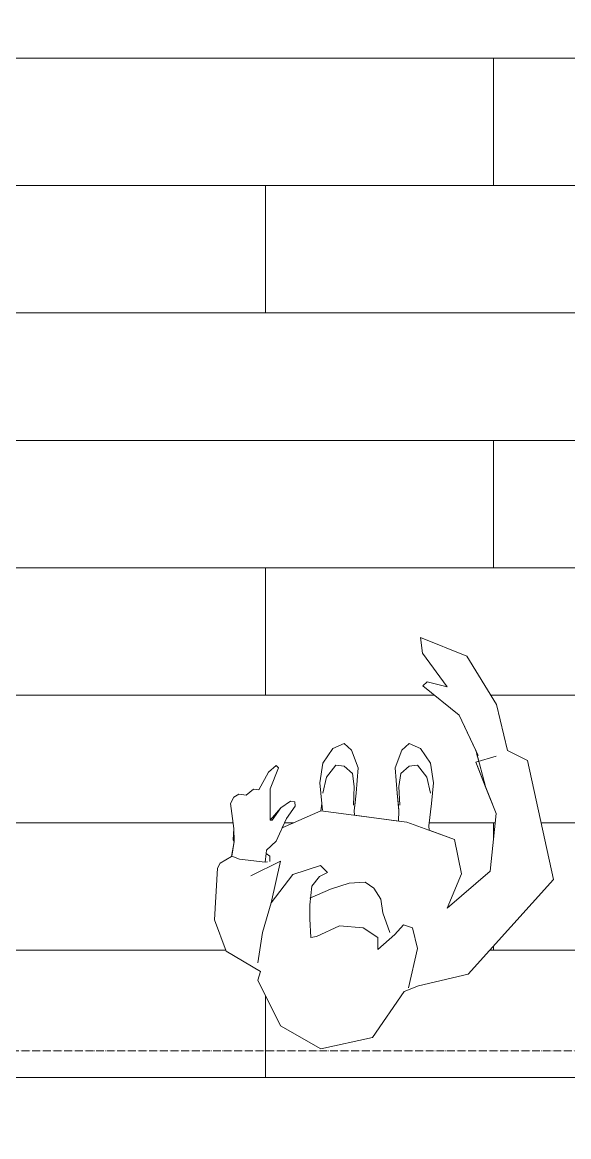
# Model space of a CAD drawing. Header units: millimetres. Extents: x -3455 to 18297, y 115676 to 128916.
# Drawn here: x 8715 to 9543, y 119870 to 121557 of the extents above; entities that cross this region are included whole.
import ezdxf

# ---------------------------------------------------------------- set-up
doc = ezdxf.new("R2010")
doc.units = ezdxf.units.MM
doc.linetypes.add('Осевая 12-2-2', pattern=[16, 12, -2, 0, -2])
for name, color, linetype, lineweight in [('A-DETL-GENF', 9, 'Continuous', 13), ('A-FLOR-PATT', 9, 'Continuous', 13), ('S-GRID', 8, 'Continuous', 13), ('АР_подложка', 8, 'Continuous', 13)]:
    doc.layers.add(name, color=color, linetype=linetype, lineweight=lineweight)

# ---------------------------------------------------------------- blocks, each defined once
blk = doc.blocks.new('woman_standing2 - woman_standing2-2628826-Планировочное решение')
at = {"layer": 'A-DETL-GENF'}
for p, q in [((196.1, 480.7), (125.9, 509.1)), ((125.9, 509.1), (128.9, 485.2)), ((128.9, 485.2), (166.5, 434.2)), ((241, 407.5), (196.1, 480.7)), ((136.1, 441.9), (129.7, 436.1)), ((166.5, 434.2), (136.1, 441.9)), ((129.7, 436.1), (184.6, 391.4)), ((257.8, 337.9), (241, 407.5)), ((184.6, 391.4), (210.2, 337)), ((-6.5, 341.2), (-22, 318.6)), ((10.4, 348.3), (-6.5, 341.2)), ((21.7, 338.4), (10.4, 348.3)), ((31.6, 311.6), (21.7, 338.4)), ((97.7, 338.4), (87.8, 311.6)), ((109, 348.3), (97.7, 338.4)), ((125.9, 341.2), (109, 348.3)), ((141.4, 318.6), (125.9, 341.2)), ((288, 322.6), (257.8, 337.9)), ((214.3, 321.8), (210, 320.5)), ((210.2, 337), (212.1, 329.9)), ((225.2, 281.4), (210.2, 337)), ((212.1, 329.9), (214.3, 321.8)), ((327.4, 142.4), (288, 322.6)), ((-104.2, 305.2), (-118.9, 278.6)), ((-92.3, 315), (-104.2, 305.2)), ((-101.4, 280), (-88.8, 311.5)), ((-88.8, 311.5), (-92.3, 315)), ((-22, 318.6), (-26.2, 289)), ((28.8, 273.4), (31.6, 311.6)), ((87.8, 311.6), (90.6, 273.4)), ((145.6, 289), (141.4, 318.6)), ((210, 320.5), (225.2, 281.4)), ((-26.2, 289), (-24.8, 273.2)), ((144.2, 273.2), (145.6, 289)), ((-149.1, 271.6), (-156.6, 267.4)), ((-137.8, 270.2), (-149.1, 271.6)), ((-126.6, 279.3), (-137.8, 270.2)), ((-118.9, 278.6), (-126.6, 279.3)), ((-101.4, 232.3), (-101.4, 280)), ((-24.8, 273.2), (-23.4, 257.9)), ((26.8, 254.9), (28.8, 273.4)), ((90.6, 273.4), (92.6, 254.9)), ((142.8, 257.9), (144.2, 273.2)), ((225.2, 281.4), (240.4, 242.3)), ((-156.6, 267.4), (-161.7, 257.6)), ((-161.7, 257.6), (-156.6, 219.7)), ((-70.6, 261.1), (-85.3, 251.3)), ((-76.9, 235.1), (-63.6, 253.4)), ((-64.3, 260.4), (-70.6, 261.1)), ((-63.6, 253.4), (-64.3, 260.4)), ((-64.3, 260.4), (-63.6, 253.4)), ((-23.4, 257.9), (-24.8, 246.7)), ((25.9, 246.6), (26.8, 254.9)), ((92.6, 254.9), (93.4, 246.6)), ((138.6, 224), (142.8, 257.9)), ((-85.3, 251.3), (-101.4, 232.3)), ((-24.8, 246.7), (-83.3, 220.8)), ((26.2, 239.9), (25.9, 246.6)), ((92.8, 231), (26.2, 239.9)), ((93.4, 246.6), (92.8, 231)), ((240.4, 242.3), (231.7, 155.4)), ((-156.6, 219.7), (-156.1, 200.1)), ((-83.3, 220.8), (-76.9, 235.1)), ((139.3, 217.1), (138.6, 224)), ((177.8, 203.2), (139.3, 217.1)), ((188.2, 151.1), (177.8, 203.2)), ((-156.1, 200.1), (-159.8, 177.6)), ((-159.8, 177.6), (-177.2, 167.5)), ((-109.1, 168.6), (-105.6, 169.3)), ((-181.3, 159.8), (-185.7, 81.6)), ((-177.2, 167.5), (-181.3, 159.8)), ((231.7, 155.4), (166.5, 99)), ((166.5, 99), (188.2, 151.1)), ((198.2, -0.8), (327.4, 142.4)), ((-185.7, 81.6), (-168.3, 33.8)), ((-168.3, 33.8), (-116.1, 3.4)), ((-116.1, 3.4), (-120.4, -9.7)), ((-120.4, -9.7), (-85.7, -79.2)), ((123, -18.3), (198.2, -0.8)), ((53.5, -96.5), (101.3, -27)), ((101.3, -27), (108.9, -24)), ((108.9, -24), (123, -18.3)), ((-85.7, -79.2), (-24.8, -113.9)), ((-24.8, -113.9), (53.5, -96.5))]:
    blk.add_line(p, q, dxfattribs=at)
at = {"layer": 'A-DETL-GENF', "flags": 128}
for points in [[(-159.8, 177.6), (-177.2, 167.5), (-181.3, 159.8), (-185.7, 81.6), (-168.3, 33.8), (-116.1, 3.4), (-120.4, -9.7), (-85.7, -79.2), (-24.8, -113.9), (53.5, -96.5), (101.3, -27), (123, -18.3), (198.2, -0.8), (327.4, 142.4), (288, 322.6), (257.8, 337.9), (241, 407.5), (196.1, 480.7), (125.9, 509.1), (128.9, 485.2), (166.5, 434.2), (136.1, 441.9), (129.7, 436.1), (184.6, 391.4), (213.4, 330.2)], [(-22.2, 247.8), (-23.4, 257.9), (-26.2, 289), (-22, 318.6), (-6.5, 341.2), (10.4, 348.3), (21.7, 338.4), (31.6, 311.6), (28.8, 273.4), (25.9, 246.6), (26.2, 239.9)], [(139.3, 217.1), (138.6, 224), (142.8, 257.9), (145.6, 289), (141.4, 318.6), (125.9, 341.2), (109, 348.3), (97.7, 338.4), (87.8, 311.6), (90.6, 273.4), (93.4, 246.6), (92.8, 231)], [(-83.3, 220.8), (-24.8, 246.7), (105.6, 229.3), (177.8, 203.2), (188.2, 151.1), (166.5, 99), (231.7, 155.4), (240.4, 242.3), (210, 320.5), (240.4, 329.2)], [(-64.3, 260.4), (-70.6, 261.1), (-85.3, 251.3), (-98.6, 232.3), (-101.4, 232.3), (-101.4, 280), (-88.8, 311.5), (-92.3, 315), (-104.2, 305.2), (-118.9, 278.6), (-126.6, 279.3), (-137.8, 270.2), (-149.1, 271.6), (-156.6, 267.4), (-161.7, 257.6), (-156.6, 219.7), (-157.5, 202.9), (-156.1, 200.1), (-159.6, 177.7), (-147.7, 173.5), (-109.1, 168.6), (-107.7, 181.9)], [(-22, 273.4), (-16.4, 297.4), (-2.3, 315.8), (10.4, 314.4), (23.1, 303.1), (25.9, 283.3), (24.5, 255.1)], [(141.4, 273.4), (135.8, 297.4), (121.7, 315.8), (109, 314.4), (96.3, 303.1), (93.4, 283.3), (94.9, 255.1)], [(-63.6, 253.4), (-76.9, 235.1), (-92.3, 200.8), (-107, 186.8), (-107.7, 181.9), (-102.1, 177.7), (-102.1, 170)], [(-99.8, 107), (-86.1, 170.1), (-130.6, 148.3)], [(107.9, -21.6), (121.4, 38.2), (113.9, 69.6), (100.5, 74.1), (87, 59.1), (61.6, 36.7), (61.6, 54.6), (39.2, 69.6), (3.3, 72.6), (-31.1, 56.1), (-40.1, 54.6), (-41.5, 83.1), (-41.5, 104), (-38.6, 132.4), (-26.6, 147.3), (-14.6, 153.3), (-25.1, 163.8), (-67, 150.3), (-99.8, 107), (-113.3, 62.1), (-120, 16.5)], [(79.5, 62.1), (69.1, 92), (66.1, 113), (55.6, 129.4), (42.2, 138.4), (18.3, 136.9), (-10.2, 127.9), (-41.5, 114.4)]]:
    blk.add_lwpolyline(points, dxfattribs=at)
blk = doc.blocks.new('АР_bath')
at = {"layer": 'A-FLOR-PATT'}
h = blk.add_hatch(dxfattribs=at)
h.set_pattern_fill('FP_4', color=256, style=0, pattern_type=2)
h.set_pattern_definition([(180, (11498.2, 5123.64), (-7e-14, -579), [1380, 0]), (180, (11498.2, 5316.64), (-7e-14, -579), [1380, 0]), (90, (10463.2, 5316.6), (-1380, 8e-14), [193, -386]), (180, (11498.2, 5509.64), (-7e-14, -579), [1380, 0]), (90, (10808.2, 5509.6), (-1380, 8e-14), [193, -386])])
h.paths.add_polyline_path([(17428.2, 3692.6), (17428.2, 4432.6), (12428.2, 4432.6), (12428.2, 5332.6), (12413.2, 5332.6), (12413.2, 5412.6), (12428.2, 5412.6), (12428.2, 6172.6), (12075.2, 5561.2), (12105.6, 5543.8), (12158, 5634.6), (12175.3, 5624.6), (12112.8, 5516.3), (12065.1, 5543.7), (12040.2, 5500.5), (11988.2, 5530.5), (12013.2, 5573.8), (11965.6, 5601.3), (12028.1, 5709.6), (12045.4, 5699.6), (11992.9, 5608.7), (12023.2, 5591.2), (12428.2, 6292.6), (12413.2, 6292.6), (12413.2, 6372.6), (12428.2, 6372.6), (12428.2, 6452.6), (12468.2, 6452.6), (12468.2, 6542.6), (7808.2, 6542.6), (7808.2, 4432.6), (6928.2, 4432.6), (6928.2, 4542.6), (2788.2, 4542.6), (2788.2, 4452.6), (2808.2, 4452.6), (2808.2, 3692.6), (15095.4, 3692.6)])
h.paths.add_polyline_path([(11335.4, 4675.7), (11274.5, 4710.4), (11239.7, 4779.9), (11244.1, 4793), (11191.9, 4823.4), (11174.5, 4871.2), (11178.9, 4949.4), (11182.9, 4957.1), (11200.4, 4967.2), (11204.1, 4989.7), (11203.4, 5010.4), (11198.5, 5047.1), (11203.6, 5057), (11211.1, 5061.2), (11222.3, 5059.8), (11233.5, 5068.9), (11241.6, 5068.9), (11255.9, 5094.8), (11267.9, 5104.6), (11271.4, 5101.1), (11258.8, 5068.2), (11258.8, 5021.9), (11276.8, 5042.2), (11289.6, 5050.6), (11295.9, 5049.9), (11296.6, 5042.9), (11282, 5021.9), (11276.8, 5010.4), (11335.4, 5036.3), (11336.7, 5047.5), (11333.9, 5078.6), (11338.2, 5108.2), (11353.7, 5130.8), (11370.6, 5137.9), (11381.9, 5128), (11391.8, 5101.2), (11386.4, 5029.5), (11453, 5020.6), (11453.6, 5036.3), (11449.6, 5078.6), (11448, 5101.2), (11457.9, 5128), (11469.1, 5137.9), (11486.1, 5130.8), (11501.6, 5108.2), (11505.8, 5078.6), (11500.7, 5029.5), (11498.8, 5013.6), (11499.4, 5006.7), (11537.9, 4992.8), (11548.4, 4940.7), (11527.6, 4889.3), (11591.9, 4945), (11600.6, 5031.9), (11570.3, 5110.2), (11574.5, 5111.4), (11569.9, 5127.5), (11544.8, 5181), (11489.9, 5225.7), (11496.3, 5231.5), (11526.7, 5223.8), (11489, 5274.8), (11486.1, 5298.7), (11556.3, 5270.3), (11601.2, 5197.1), (11618, 5127.5), (11648.2, 5112.2), (11687.5, 4932), (11558.3, 4788.8), (11483.2, 4771.2), (11461.5, 4762.6), (11413.6, 4693), (11349.3, 4678.8)])
h.paths.add_polyline_path([(8891.2, 5237.6), (8603.2, 5237.6), (8538.4, 5243.8), (8476, 5262), (8418, 5291.6), (8380.4, 5320), (8373.4, 5325.6), (8331.6, 5370.1), (8327.2, 5376.4), (8321.4, 5384.3), (8305.6, 5410), (8298.4, 5421.1), (8291.9, 5434.5), (8290.7, 5436.5), (8280.5, 5463.8), (8271.4, 5487.5), (8268.8, 5497.7), (8288.2, 5502.6), (8288.2, 5504.9), (8284.1, 5521.3), (8279.8, 5555.5), (8278.2, 5582.6), (8280.5, 5616.1), (8284.9, 5647.8), (8288.2, 5662.6), (8268.8, 5667.6), (8274.4, 5687), (8288.2, 5721.8), (8292.9, 5732.5), (8296.4, 5739.5), (8298.4, 5744.2), (8321.9, 5781.9), (8324.8, 5786.1), (8328.3, 5790.1), (8335.1, 5799.3), (8375.1, 5841.5), (8428.7, 5879.9), (8483.3, 5906), (8545, 5922.4), (8603.2, 5927.6), (8891.2, 5927.6), (8891.2, 5907.6), (8903.8, 5904), (8908.5, 5900.8), (8913.3, 5895.2), (8915.1, 5892.8), (8917.5, 5884.7), (8918.2, 5880.6), (8917.5, 5847.1), (8914.6, 5837), (8911.3, 5832.3), (8905.7, 5827.6), (8904.7, 5826.3), (8895.3, 5823.3), (8888.2, 5822.3), (8903.2, 5818.6), (8914.2, 5807.6), (8918.2, 5792.6), (8917.9, 5372.6), (8914.2, 5357.6), (8903.2, 5346.7), (8891.2, 5342.6), (8903.8, 5339), (8908.5, 5335.8), (8913.3, 5330.2), (8915.1, 5327.8), (8917.5, 5319.7), (8918.2, 5315.6), (8917.5, 5282.1), (8914.6, 5272), (8911.3, 5267.3), (8905.7, 5262.6), (8903.4, 5260.8), (8895.3, 5258.3), (8891.2, 5257.6)])
h.paths.add_polyline_path([(9944.5, 5237.6), (9825.2, 5237.6), (9825.2, 5257.6), (9814.2, 5260.3), (9810.7, 5262.6), (9807.4, 5265.6), (9803.8, 5269), (9800.1, 5276.2), (9799.3, 5280.3), (9798.2, 5284.6), (9799.1, 5320.8), (9801.8, 5329.1), (9806.1, 5333.4), (9809.6, 5337), (9816.8, 5340.7), (9820.9, 5341.5), (9828.2, 5343), (9811.3, 5348.6), (9801.8, 5359.1), (9798.2, 5372.6), (9798.5, 5792.6), (9804.1, 5809.6), (9814.6, 5819), (9825.2, 5822.6), (9814.2, 5825.3), (9810.7, 5827.6), (9807.4, 5830.6), (9803.8, 5834), (9800.1, 5841.2), (9799.3, 5845.3), (9798.2, 5849.6), (9799.1, 5885.8), (9801.8, 5894.1), (9806.1, 5898.4), (9809.6, 5902), (9816.8, 5905.7), (9820.9, 5906.5), (9825.2, 5907.6), (9825.2, 5927.6), (10113.2, 5927.6), (10178.6, 5921.3), (10240.4, 5903.3), (10298.4, 5873.7), (10336, 5845.3), (10343, 5839.7), (10384.1, 5796.3), (10391.6, 5786.1), (10395, 5781), (10413.5, 5751.2), (10418.3, 5743.6), (10423.5, 5732.5), (10425.7, 5728.8), (10438.6, 5695), (10445, 5677.8), (10447.6, 5667.6), (10428.2, 5662.6), (10428.2, 5660.1), (10432.2, 5644.1), (10436.6, 5608.2), (10438.2, 5582.6), (10435.5, 5544.8), (10431.9, 5519.2), (10428.2, 5502.6), (10447.6, 5497.7), (10442, 5478.3), (10428.2, 5443.5), (10423.8, 5433.3), (10419.8, 5425.3), (10418, 5421.1), (10396.7, 5387.3), (10392.7, 5380.4), (10384.8, 5370.1), (10380.8, 5365.5), (10341.3, 5323.8), (10287.6, 5285.4), (10233.1, 5259.3), (10171.4, 5242.9), (10113.2, 5237.6), (10100.6, 5237.6)])
h.paths.add_polyline_path([(8893, 5277.9), (8896.1, 5279.7), (8894.7, 5279.2), (8893.8, 5278.5)])
h.paths.add_polyline_path([(9113.2, 5813), (9108.6, 5820.6), (9111, 5817), (9113, 5813.5)])
h.paths.add_polyline_path([(9118.2, 5315.1), (9109.4, 5318.8), (9105.7, 5327.6), (9114.2, 5343.7), (9122.5, 5357.1), (9100.3, 5375.4), (9073.1, 5410.4), (9051.6, 5452.6), (9036.8, 5500.4), (9029.2, 5551.5), (9029.2, 5603.8), (9036.8, 5654.9), (9051.6, 5702.6), (9073.1, 5744.9), (9102.7, 5781.9), (9122.8, 5799.3), (9110.4, 5818.2), (9105.7, 5827.6), (9109.4, 5836.5), (9118.4, 5840.1), (9130.1, 5834.5), (9149.8, 5820.7), (9155.7, 5817), (9166.8, 5822.2), (9203.2, 5827.6), (9294, 5822.1), (9383.5, 5805.7), (9476.2, 5775.9), (9553.2, 5741.1), (9632.3, 5692.9), (9702.5, 5637.6), (9713.9, 5625.1), (9723.2, 5608.2), (9728, 5591.3), (9728.6, 5590), (9737, 5586.5), (9740.7, 5577.6), (9736, 5568.4), (9728.1, 5564.8), (9727.7, 5560.8), (9722.4, 5544.8), (9713.9, 5530.2), (9702.5, 5517.6), (9631, 5461.4), (9553.2, 5414.2), (9470.3, 5376.7), (9383.5, 5349.6), (9294, 5333.2), (9203.2, 5327.6), (9164.1, 5334.4), (9154.5, 5337.9), (9127, 5318.8), (9121.4, 5316.5)])
h.paths.add_polyline_path([(8898.2, 5315.6), (8896.9, 5319.7), (8897.3, 5317.9), (8898, 5316.2)])
h.paths.add_polyline_path([(12468.2, 5352.6), (12468.2, 5372.6), (12428.2, 5372.6), (12428.2, 5352.6)])
h.paths.add_polyline_path([(8896.1, 5844.7), (8898, 5847.8), (8897.3, 5847.4), (8896.5, 5845.6)])
h.paths.add_polyline_path([(8897.3, 5884.1), (8894.7, 5886.7), (8895.4, 5885.6), (8896.6, 5884.7)])
h.paths.add_polyline_path([(10232.1, 5884.7), (10226, 5886.8), (10231.9, 5884.7)])
h.paths.add_polyline_path([(12468.2, 6332.6), (12468.2, 6352.6), (12428.2, 6352.6), (12428.2, 6332.6), (12438.2, 6332.6)])
at = {"layer": 'S-GRID', "linetype": 'Осевая 12-2-2'}
blk.add_line((18268.2, 4672.6), (-101.7, 4672.6), dxfattribs=at)
at = {"layer": 'A-DETL-GENF'}
blk.add_blockref('woman_standing2 - woman_standing2-2628826-Планировочное решение', (11360.2, 4789.6), dxfattribs=at)

msp = doc.modelspace()

# ---------------------------------------------------------------- block references
at = {"layer": 'АР_подложка'}
msp.add_blockref('АР_bath', (-2168, 115327), dxfattribs=at)

doc.saveas('drawing.dxf')
